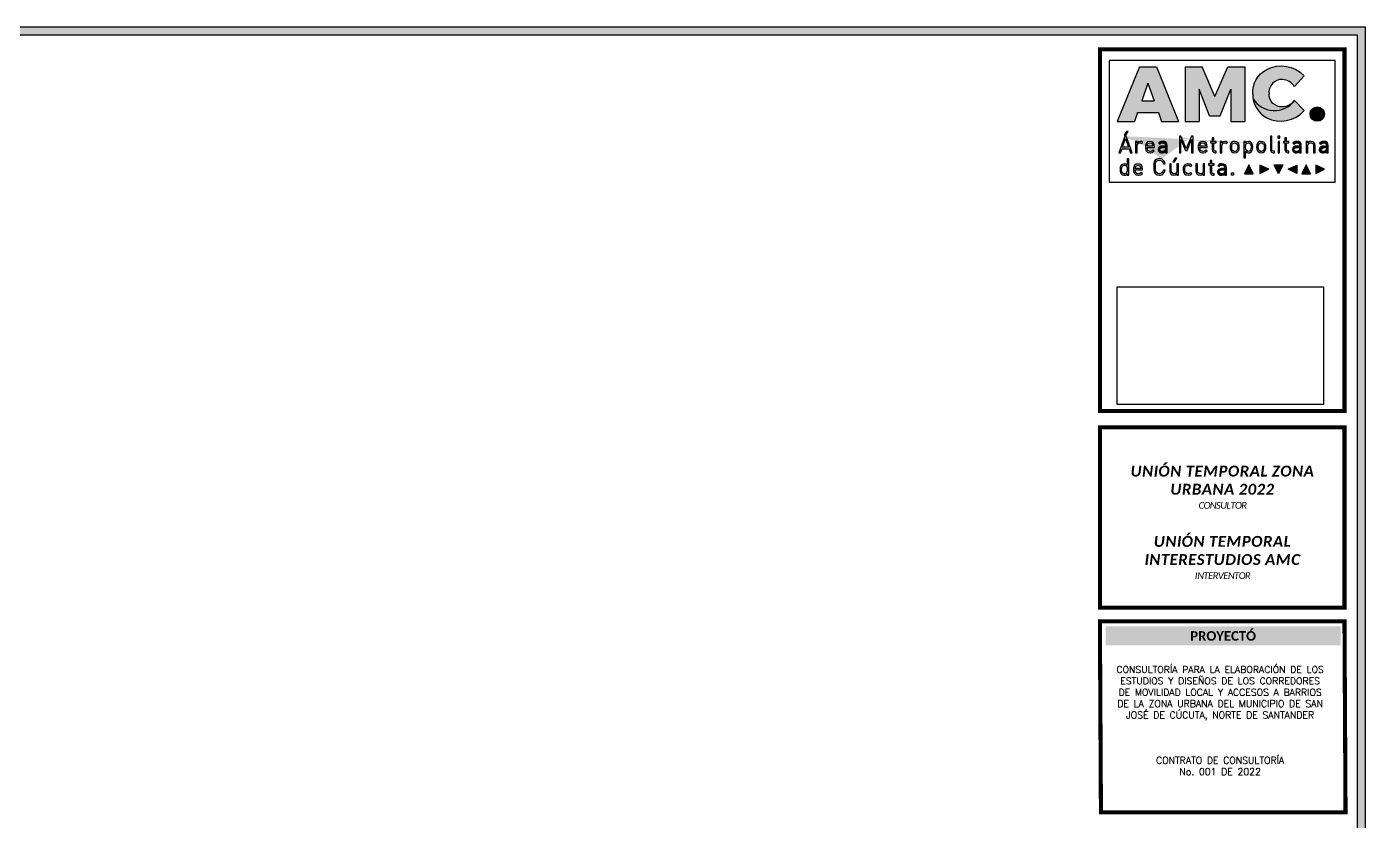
# Paper-space layout 'Salida Gráfica' of a CAD drawing. Header units: metres. Extents: x 327 to 1309, y 12 to 698.
# Drawn here: x 818.2 to 1309.3, y 406.9 to 698.5 of the extents above; entities that cross this region are included whole.
import ezdxf

# ---------------------------------------------------------------- set-up
doc = ezdxf.new("R2010")
doc.units = ezdxf.units.M
for name, color, linetype in [('logos', 2, 'Continuous'), ('Paramento', 7, 'Continuous'), ('TEXTO MARCO', 3, 'Continuous'), ('TXT_ROTULO', 7, 'Continuous')]:
    doc.layers.add(name, color=color, linetype=linetype)
doc.layers.add('MARCO', color=6, linetype='Continuous', lineweight=80)
doc.styles.add('GENERAL', font='arial.ttf')
doc.styles.get("Standard").update_dxf_attribs({"font": 'simplex.shx'})

# ---------------------------------------------------------------- blocks, each defined once
blk = doc.blocks.new('logoarea2016')
at = {"true_color": 0x28375e}
h = blk.add_hatch(color=159, dxfattribs=at)
h.dxf.hatch_style = 1
h.paths.add_polyline_path([(0.00722, 0.01764), (0.00459, 0.01764), (0.00122, 0.00929), (0.00383, 0.00929), (0.00431, 0.01064), (0.0075, 0.01064), (0.00798, 0.00929), (0.01059, 0.00929)])
h.paths.add_polyline_path([(0.00686, 0.01245), (0.00495, 0.01245), (0.00591, 0.01512)], flags=16)
h = blk.add_hatch(color=159, dxfattribs=at)
h.dxf.hatch_style = 1
h.paths.add_polyline_path([(0.01417, 0.01764), (0.01159, 0.01764), (0.01159, 0.00929), (0.01371, 0.00929), (0.01371, 0.01419), (0.01532, 0.01016), (0.01693, 0.01016), (0.01854, 0.01419), (0.01854, 0.00929), (0.02067, 0.00929), (0.02067, 0.01764), (0.01808, 0.01764), (0.01613, 0.01311)])
h = blk.add_hatch(color=159, dxfattribs=at)
h.dxf.hatch_style = 1
h.paths.add_polyline_path([(0.02643, 0.01569, -0.22681), (0.02828, 0.01462), (0.02974, 0.01627, 0.329679), (0.02403, 0.01723, 0.289925), (0.02189, 0.01347, 0.04529), (0.02194, 0.01274, 0.513841), (0.02821, 0.01237, -0.209977), (0.02647, 0.01149, -0.431129), (0.02438, 0.01347, -0.46454)])
h = blk.add_hatch(color=159, dxfattribs=at)
h.dxf.hatch_style = 1
h.set_gradient(color1=(40, 55, 94), color2=(54, 159, 86), centered=1, tint=1, name='INVHEMISPHERICAL')
h.paths.add_polyline_path([(0.02974, 0.01093), (0.02828, 0.01246, -0.012023), (0.02821, 0.01237, -0.513841), (0.02194, 0.01274, 0.234234), (0.02403, 0.00984, 0.342955)])
h = blk.add_hatch(color=159, dxfattribs=at)
h.dxf.hatch_style = 1
h.set_gradient(color1=(40, 55, 94), color2=(54, 159, 86), rotation=30, centered=1, tint=1, name='INVSPHERICAL')
h.paths.add_polyline_path([(0.03284, 0.0104, 1), (0.03064, 0.0104, 1)])
h = blk.add_hatch(color=159, dxfattribs=at)
h.dxf.hatch_style = 1
h.paths.add_polyline_path([(0.00291, 0.00774), (0.00264, 0.00774), (0.00229, 0.00718), (0.00253, 0.00718)])
h.paths.add_polyline_path([(0.02602, 0.00701), (0.02573, 0.00701), (0.02573, 0.00673), (0.02602, 0.00673)])
h.paths.add_polyline_path([(0.026, 0.00623), (0.02576, 0.00623), (0.02576, 0.00451), (0.026, 0.00451)])
h.paths.add_polyline_path([(0.02483, 0.00701), (0.02459, 0.00701), (0.02459, 0.00496), (0.02459, 0.00489), (0.02469, 0.00463), (0.02474, 0.00459), (0.02501, 0.00451), (0.02521, 0.00451), (0.02521, 0.00474), (0.02504, 0.00474), (0.02487, 0.00478), (0.02483, 0.00498)])
h.paths.add_polyline_path([(0.01594, 0.00676), (0.01568, 0.00676), (0.01568, 0.00623), (0.01547, 0.00623), (0.01547, 0.00602), (0.01568, 0.00602), (0.01568, 0.00498), (0.01574, 0.00474), (0.0159, 0.00457), (0.01612, 0.00451), (0.0163, 0.00451), (0.0163, 0.00474), (0.01615, 0.00474), (0.01605, 0.00475), (0.01594, 0.00496), (0.01594, 0.00602), (0.0163, 0.00602), (0.0163, 0.00623), (0.01594, 0.00623)], flags=17)
h.paths.add_polyline_path([(0.02707, 0.00676), (0.02682, 0.00676), (0.02682, 0.00623), (0.02661, 0.00623), (0.02661, 0.00602), (0.02682, 0.00602), (0.02682, 0.00498), (0.02688, 0.00474), (0.02701, 0.00457), (0.02725, 0.00451), (0.02743, 0.00451), (0.02743, 0.00474), (0.02728, 0.00474), (0.02718, 0.00475), (0.02707, 0.00496), (0.02707, 0.00602), (0.02743, 0.00602), (0.02743, 0.00623), (0.02707, 0.00623)])
h.paths.add_polyline_path([(0.01564, 0.00332), (0.0154, 0.00332), (0.0154, 0.00279), (0.01517, 0.00279), (0.01517, 0.0026), (0.0154, 0.0026), (0.0154, 0.00154), (0.01544, 0.00132), (0.01559, 0.00115), (0.01584, 0.00109), (0.01602, 0.00109), (0.01602, 0.0013), (0.01587, 0.0013), (0.01576, 0.00132), (0.01564, 0.00154), (0.01564, 0.0026), (0.01602, 0.0026), (0.01602, 0.00279), (0.01564, 0.00279)])
h.paths.add_polyline_path([(0.01032, 0.00367), (0.01004, 0.00367), (0.00969, 0.0031), (0.00995, 0.0031)], flags=17)
h.paths.add_polyline_path([(0.01897, 0.00109), (0.01864, 0.00109), (0.01864, 0.00141), (0.01897, 0.00141)])
h.paths.add_polyline_path([(0.00621, 0.00624), (0.00591, 0.00618), (0.0057, 0.006), (0.00568, 0.006), (0.00556, 0.00573), (0.00555, 0.00567), (0.00552, 0.00537), (0.00552, 0.00516), (0.00559, 0.00489), (0.00564, 0.0048), (0.00585, 0.00459), (0.00594, 0.00454), (0.00624, 0.00448), (0.0063, 0.0045), (0.00659, 0.00456), (0.00665, 0.00457), (0.00687, 0.00478), (0.00671, 0.00492), (0.00648, 0.00475), (0.00625, 0.00471), (0.00612, 0.00472), (0.00588, 0.00487), (0.00582, 0.00499), (0.00576, 0.00529), (0.0069, 0.00529), (0.0069, 0.0054), (0.0069, 0.00546), (0.00686, 0.00576), (0.00672, 0.00602), (0.0065, 0.00618)], flags=17)
h.paths.add_polyline_path([(0.00621, 0.00602), (0.00645, 0.00596), (0.0066, 0.00575), (0.00665, 0.00564), (0.00666, 0.00551), (0.00576, 0.00551), (0.00577, 0.00563), (0.00582, 0.00576), (0.00597, 0.00596)], flags=16)
h.paths.add_polyline_path([(0.0047, 0.00624), (0.00442, 0.00617), (0.00427, 0.006), (0.00427, 0.00623), (0.00401, 0.00623), (0.00401, 0.00451), (0.00427, 0.00451), (0.00427, 0.00555), (0.00428, 0.00573), (0.00437, 0.00588), (0.00449, 0.00599), (0.00466, 0.00602), (0.00482, 0.006), (0.00497, 0.0059), (0.00514, 0.00605), (0.00493, 0.0062)], flags=17)
h.paths.add_polyline_path([(0.00249, 0.0067), (0.00296, 0.00534), (0.00201, 0.00534)], flags=16)
h.paths.add_polyline_path([(0.00302, 0.0051), (0.00323, 0.00451), (0.0035, 0.00451), (0.00259, 0.00701), (0.00237, 0.00701), (0.00148, 0.00451), (0.00174, 0.00451), (0.00195, 0.0051)])
h.paths.add_polyline_path([(0.02319, 0.00624), (0.02295, 0.0062), (0.0227, 0.00605), (0.02267, 0.00602), (0.02254, 0.00575), (0.02252, 0.00567), (0.02249, 0.00537), (0.02251, 0.0051), (0.02257, 0.00487), (0.0227, 0.00471), (0.02292, 0.00456), (0.02319, 0.00448), (0.02344, 0.00454), (0.02368, 0.00471), (0.0238, 0.00487), (0.02388, 0.00511), (0.02389, 0.00537), (0.02388, 0.00563), (0.0238, 0.00585), (0.02367, 0.00605), (0.02349, 0.00618)], flags=17)
h.paths.add_polyline_path([(0.02319, 0.00471), (0.02313, 0.00471), (0.02287, 0.00484), (0.02276, 0.00505), (0.02276, 0.00507), (0.02273, 0.00537), (0.02276, 0.00567), (0.02286, 0.00588), (0.02292, 0.00593), (0.02319, 0.00602), (0.02328, 0.00602), (0.02353, 0.00588), (0.02362, 0.00567), (0.02364, 0.00537), (0.02364, 0.00536), (0.02362, 0.00505), (0.0235, 0.00484), (0.02346, 0.0048)], flags=16)
h.paths.add_polyline_path([(0.02124, 0.00624), (0.02096, 0.00618), (0.02079, 0.006), (0.02079, 0.00623), (0.02055, 0.00623), (0.02055, 0.00373), (0.02079, 0.00373), (0.02079, 0.00472), (0.02096, 0.00454), (0.02124, 0.00448), (0.02144, 0.00451), (0.02168, 0.00466), (0.02176, 0.00477), (0.02186, 0.00502), (0.02189, 0.00537), (0.02188, 0.0056), (0.0218, 0.00588), (0.02167, 0.00609), (0.02148, 0.0062)], flags=17)
h.paths.add_polyline_path([(0.02094, 0.00593), (0.02121, 0.00602), (0.02135, 0.006), (0.02156, 0.00585), (0.0216, 0.00569), (0.02165, 0.00537), (0.02163, 0.00514), (0.02156, 0.00489), (0.02148, 0.0048), (0.02121, 0.00471), (0.02108, 0.00472), (0.02088, 0.00489), (0.02082, 0.00504), (0.02079, 0.00537), (0.02081, 0.00558), (0.02088, 0.00585)], flags=16)
h.paths.add_polyline_path([(0.01915, 0.00624), (0.01891, 0.0062), (0.01867, 0.00605), (0.01862, 0.00602), (0.01849, 0.00575), (0.01847, 0.00567), (0.01844, 0.00537), (0.01846, 0.0051), (0.01853, 0.00487), (0.01865, 0.00471), (0.01886, 0.00456), (0.01915, 0.00448), (0.01941, 0.00454), (0.01963, 0.00471), (0.01977, 0.00487), (0.01983, 0.00511), (0.01984, 0.00537), (0.01983, 0.00563), (0.01977, 0.00585), (0.01963, 0.00605), (0.01944, 0.00618)], flags=17)
h.paths.add_polyline_path([(0.01915, 0.00471), (0.01909, 0.00471), (0.01883, 0.00484), (0.01871, 0.00505), (0.01871, 0.00507), (0.0187, 0.00537), (0.01871, 0.00567), (0.0188, 0.00588), (0.01888, 0.00593), (0.01915, 0.00602), (0.01922, 0.00602), (0.01948, 0.00588), (0.01957, 0.00567), (0.0196, 0.00537), (0.0196, 0.00536), (0.01957, 0.00505), (0.01947, 0.00484), (0.01942, 0.0048)], flags=16)
h.paths.add_polyline_path([(0.01764, 0.00624), (0.01734, 0.00617), (0.01719, 0.006), (0.01719, 0.00623), (0.01695, 0.00623), (0.01695, 0.00451), (0.01719, 0.00451), (0.01719, 0.00555), (0.01722, 0.00573), (0.0173, 0.00588), (0.01743, 0.00599), (0.0176, 0.00602), (0.01775, 0.006), (0.01791, 0.0059), (0.01806, 0.00605), (0.01787, 0.0062)], flags=17)
h.paths.add_polyline_path([(0.01425, 0.00624), (0.01397, 0.00618), (0.01374, 0.006), (0.01361, 0.00573), (0.01359, 0.00567), (0.01356, 0.00537), (0.01358, 0.00516), (0.01365, 0.00489), (0.0137, 0.0048), (0.01389, 0.00459), (0.014, 0.00454), (0.0143, 0.00448), (0.01436, 0.0045), (0.01465, 0.00456), (0.01469, 0.00457), (0.01493, 0.00478), (0.01477, 0.00492), (0.01454, 0.00475), (0.01431, 0.00471), (0.01418, 0.00472), (0.01394, 0.00487), (0.01386, 0.00499), (0.01382, 0.00529), (0.01495, 0.00529), (0.01495, 0.0054), (0.01495, 0.00546), (0.0149, 0.00576), (0.01477, 0.00602), (0.01455, 0.00618)], flags=17)
h.paths.add_polyline_path([(0.01425, 0.00602), (0.01449, 0.00596), (0.01466, 0.00575), (0.01469, 0.00564), (0.01471, 0.00551), (0.01382, 0.00551), (0.01383, 0.00563), (0.01386, 0.00576), (0.01403, 0.00596)], flags=16)
h.paths.add_polyline_path([(0.01094, 0.00652), (0.01163, 0.00486), (0.01187, 0.00486), (0.01255, 0.00652), (0.01255, 0.00451), (0.01281, 0.00451), (0.01281, 0.00701), (0.01255, 0.00701), (0.01175, 0.00513), (0.01094, 0.00701), (0.0107, 0.00701), (0.0107, 0.00451), (0.01094, 0.00451)])
h.paths.add_polyline_path([(0.03076, 0.00624), (0.03052, 0.0062), (0.03031, 0.00603), (0.03031, 0.00623), (0.03007, 0.00623), (0.03007, 0.00451), (0.03031, 0.00451), (0.03031, 0.00557), (0.03037, 0.00581), (0.03052, 0.00597), (0.03075, 0.00602), (0.03081, 0.00602), (0.03107, 0.0059), (0.0311, 0.00585), (0.03117, 0.00557), (0.03117, 0.00451), (0.03141, 0.00451), (0.03141, 0.0056), (0.03137, 0.00585), (0.03122, 0.00608), (0.03107, 0.00618)])
h.paths.add_polyline_path([(0.01347, 0.00279), (0.01321, 0.00279), (0.01321, 0.00171), (0.01326, 0.00145), (0.01342, 0.00123), (0.01356, 0.00112), (0.01386, 0.00106), (0.01412, 0.00111), (0.01431, 0.00129), (0.01431, 0.00109), (0.01455, 0.00109), (0.01455, 0.00279), (0.01431, 0.00279), (0.01431, 0.00174), (0.01427, 0.0015), (0.01412, 0.00133), (0.01388, 0.00129), (0.01383, 0.00129), (0.01358, 0.00141), (0.01353, 0.00145), (0.01347, 0.00174)])
h.paths.add_polyline_path([(0.01202, 0.00282), (0.01189, 0.00281), (0.01162, 0.00272), (0.01153, 0.00264), (0.01135, 0.0024), (0.0113, 0.00225), (0.01126, 0.00195), (0.01126, 0.00188), (0.01132, 0.00159), (0.01132, 0.00156), (0.01147, 0.0013), (0.01171, 0.00112), (0.01172, 0.00112), (0.01202, 0.00106), (0.01204, 0.00106), (0.01233, 0.00112), (0.01237, 0.00115), (0.0126, 0.00135), (0.01245, 0.0015), (0.01223, 0.00133), (0.01202, 0.00129), (0.01184, 0.00132), (0.01162, 0.00148), (0.01153, 0.00168), (0.01151, 0.00195), (0.01153, 0.00221), (0.01162, 0.00239), (0.01174, 0.00252), (0.01202, 0.0026), (0.01216, 0.00258), (0.0123, 0.00252), (0.01245, 0.00239), (0.0126, 0.00254), (0.01255, 0.00258), (0.01233, 0.00276), (0.01231, 0.00276)])
h.paths.add_polyline_path([(0.00946, 0.00279), (0.00922, 0.00279), (0.00922, 0.00171), (0.00927, 0.00145), (0.00942, 0.00123), (0.00957, 0.00112), (0.00987, 0.00106), (0.01011, 0.00111), (0.01032, 0.00129), (0.01032, 0.00109), (0.01056, 0.00109), (0.01056, 0.00279), (0.01032, 0.00279), (0.01032, 0.00174), (0.01026, 0.0015), (0.01013, 0.00133), (0.00988, 0.00129), (0.00982, 0.00129), (0.00957, 0.00141), (0.00954, 0.00145), (0.00946, 0.00174)])
h.paths.add_polyline_path([(0.00766, 0.00361), (0.0076, 0.00361), (0.00731, 0.00353), (0.00726, 0.00352), (0.00702, 0.00335), (0.00686, 0.00311), (0.0068, 0.00282), (0.00678, 0.00267), (0.00678, 0.00234), (0.00678, 0.0021), (0.0068, 0.00185), (0.00686, 0.00156), (0.00702, 0.00132), (0.00705, 0.00129), (0.00731, 0.00114), (0.00735, 0.00112), (0.00766, 0.00106), (0.00776, 0.00108), (0.00805, 0.00115), (0.00814, 0.0012), (0.00835, 0.00141), (0.00842, 0.00154), (0.00851, 0.00185), (0.00826, 0.00185), (0.00826, 0.00182), (0.00814, 0.00154), (0.00793, 0.00136), (0.00766, 0.0013), (0.00741, 0.00135), (0.00722, 0.00148), (0.0071, 0.00165), (0.00705, 0.00189), (0.00704, 0.002), (0.00704, 0.00234), (0.00704, 0.00237), (0.00704, 0.00267), (0.00707, 0.0029), (0.00711, 0.00307), (0.00722, 0.0032), (0.00741, 0.00332), (0.00766, 0.00337), (0.00778, 0.00337), (0.00805, 0.00323), (0.00815, 0.00311), (0.00826, 0.00282), (0.00851, 0.00282), (0.00847, 0.00301), (0.00835, 0.00326), (0.00829, 0.00334), (0.00805, 0.00352), (0.00794, 0.00356)])
h.paths.add_polyline_path([(0.00439, 0.00282), (0.00409, 0.00276), (0.00387, 0.00258), (0.00374, 0.00231), (0.00372, 0.00225), (0.00369, 0.00195), (0.00371, 0.00174), (0.00377, 0.00147), (0.00381, 0.00138), (0.00402, 0.00117), (0.00413, 0.00112), (0.00442, 0.00106), (0.00449, 0.00106), (0.00476, 0.00112), (0.00482, 0.00115), (0.00505, 0.00135), (0.00488, 0.00148), (0.00467, 0.00133), (0.00443, 0.00129), (0.0043, 0.0013), (0.00407, 0.00145), (0.00399, 0.00157), (0.00393, 0.00188), (0.00508, 0.00188), (0.00508, 0.00198), (0.00508, 0.00204), (0.00503, 0.00233), (0.0049, 0.0026), (0.00467, 0.00276)])
h.paths.add_polyline_path([(0.00439, 0.0026), (0.00463, 0.00252), (0.00479, 0.00233), (0.00482, 0.00221), (0.00484, 0.00209), (0.00393, 0.00209), (0.00395, 0.00221), (0.00399, 0.00234), (0.00415, 0.00252)], flags=16)
h.paths.add_polyline_path([(0.00299, 0.00359), (0.00274, 0.00359), (0.00274, 0.00258), (0.00258, 0.00276), (0.00229, 0.00282), (0.00205, 0.00278), (0.00186, 0.00266), (0.00177, 0.00254), (0.00167, 0.00228), (0.00164, 0.00195), (0.00166, 0.00171), (0.00172, 0.00142), (0.00186, 0.00121), (0.00199, 0.00112), (0.00229, 0.00106), (0.00249, 0.00109), (0.00265, 0.00117), (0.00274, 0.0013), (0.00274, 0.00109), (0.00299, 0.00109)])
h.paths.add_polyline_path([(0.00246, 0.00258), (0.00265, 0.00242), (0.00271, 0.00227), (0.00274, 0.00195), (0.00273, 0.00172), (0.00265, 0.00147), (0.00259, 0.00138), (0.00232, 0.00129), (0.00219, 0.0013), (0.00198, 0.00147), (0.00192, 0.00162), (0.00189, 0.00195), (0.0019, 0.00216), (0.00198, 0.00242), (0.00204, 0.00251), (0.00232, 0.0026)], flags=16)
edge = h.paths.add_edge_path()
edge.add_line((0.00466, 0.00602), (0.00482, 0.006))
edge.add_line((0.00482, 0.006), (0.00497, 0.0059))
edge.add_line((0.00497, 0.0059), (0.00514, 0.00605))
edge.add_line((0.00249, 0.0067), (0.00296, 0.00534))
edge.add_line((0.00296, 0.00534), (0.00201, 0.00534))
edge.add_line((0.00302, 0.0051), (0.00323, 0.00451))
edge.add_line((0.00323, 0.00451), (0.0035, 0.00451))
edge.add_line((0.0035, 0.00451), (0.00259, 0.00701))
edge.add_line((0.02319, 0.00602), (0.02328, 0.00602))
edge.add_line((0.02328, 0.00602), (0.02353, 0.00588))
edge.add_line((0.02353, 0.00588), (0.02362, 0.00567))
edge.add_line((0.02362, 0.00567), (0.02364, 0.00537))
edge.add_line((0.02364, 0.00537), (0.02364, 0.00536))
edge.add_line((0.02364, 0.00536), (0.02362, 0.00505))
edge.add_line((0.02362, 0.00505), (0.0235, 0.00484))
edge.add_line((0.0235, 0.00484), (0.02346, 0.0048))
edge.add_line((0.02346, 0.0048), (0.02319, 0.00471))
edge.add_line((0.02368, 0.00471), (0.0238, 0.00487))
edge.add_line((0.0238, 0.00487), (0.02388, 0.00511))
edge.add_line((0.02388, 0.00511), (0.02389, 0.00537))
edge.add_line((0.02389, 0.00537), (0.02388, 0.00563))
edge.add_line((0.02388, 0.00563), (0.0238, 0.00585))
edge.add_line((0.0238, 0.00585), (0.02367, 0.00605))
edge.add_line((0.02121, 0.00602), (0.02135, 0.006))
edge.add_line((0.02135, 0.006), (0.02156, 0.00585))
edge.add_line((0.02156, 0.00585), (0.0216, 0.00569))
edge.add_line((0.0216, 0.00569), (0.02165, 0.00537))
edge.add_line((0.02165, 0.00537), (0.02163, 0.00514))
edge.add_line((0.02163, 0.00514), (0.02156, 0.00489))
edge.add_line((0.02156, 0.00489), (0.02148, 0.0048))
edge.add_line((0.02148, 0.0048), (0.02121, 0.00471))
edge.add_line((0.02168, 0.00466), (0.02176, 0.00477))
edge.add_line((0.02176, 0.00477), (0.02186, 0.00502))
edge.add_line((0.02186, 0.00502), (0.02189, 0.00537))
edge.add_line((0.02189, 0.00537), (0.02188, 0.0056))
edge.add_line((0.02188, 0.0056), (0.0218, 0.00588))
edge.add_line((0.0218, 0.00588), (0.02167, 0.00609))
edge.add_line((0.01915, 0.00602), (0.01922, 0.00602))
edge.add_line((0.01922, 0.00602), (0.01948, 0.00588))
edge.add_line((0.01948, 0.00588), (0.01957, 0.00567))
edge.add_line((0.01957, 0.00567), (0.0196, 0.00537))
edge.add_line((0.0196, 0.00537), (0.0196, 0.00536))
edge.add_line((0.0196, 0.00536), (0.01957, 0.00505))
edge.add_line((0.01957, 0.00505), (0.01947, 0.00484))
edge.add_line((0.01947, 0.00484), (0.01942, 0.0048))
edge.add_line((0.01942, 0.0048), (0.01915, 0.00471))
edge.add_line((0.01963, 0.00471), (0.01977, 0.00487))
edge.add_line((0.01977, 0.00487), (0.01983, 0.00511))
edge.add_line((0.01983, 0.00511), (0.01984, 0.00537))
edge.add_line((0.01984, 0.00537), (0.01983, 0.00563))
edge.add_line((0.01983, 0.00563), (0.01977, 0.00585))
edge.add_line((0.01977, 0.00585), (0.01963, 0.00605))
edge.add_line((0.0176, 0.00602), (0.01775, 0.006))
edge.add_line((0.01775, 0.006), (0.01791, 0.0059))
edge.add_line((0.01791, 0.0059), (0.01806, 0.00605))
edge.add_line((0.01094, 0.00652), (0.01163, 0.00486))
edge.add_line((0.01175, 0.00513), (0.01094, 0.00701))
edge.add_line((0.01255, 0.00652), (0.01255, 0.00451))
edge.add_line((0.01255, 0.00451), (0.01281, 0.00451))
edge.add_line((0.01281, 0.00451), (0.01281, 0.00701))
edge.add_line((0.00766, 0.00337), (0.00778, 0.00337))
edge.add_line((0.00778, 0.00337), (0.00805, 0.00323))
edge.add_line((0.00805, 0.00323), (0.00815, 0.00311))
edge.add_line((0.00815, 0.00311), (0.00826, 0.00282))
edge.add_line((0.00826, 0.00282), (0.00851, 0.00282))
edge.add_line((0.00851, 0.00282), (0.00847, 0.00301))
edge.add_line((0.00847, 0.00301), (0.00835, 0.00326))
edge.add_line((0.00835, 0.00326), (0.00829, 0.00334))
edge.add_line((0.00829, 0.00334), (0.00805, 0.00352))
h = blk.add_hatch(color=159, dxfattribs=at)
h.dxf.hatch_style = 1
h.paths.add_polyline_path([(0.00856, 0.00566), (0.00856, 0.00551), (0.00806, 0.00551), (0.00787, 0.00549), (0.00763, 0.00537), (0.00753, 0.00528), (0.00746, 0.00499), (0.00746, 0.00495), (0.00758, 0.00471), (0.00772, 0.00456), (0.00788, 0.00451), (0.00809, 0.00448), (0.00811, 0.00448), (0.00839, 0.00453), (0.00856, 0.00468), (0.00856, 0.00451), (0.00882, 0.00451), (0.00882, 0.00567), (0.00879, 0.00587), (0.00866, 0.00608), (0.00845, 0.0062), (0.00814, 0.00624), (0.00788, 0.00621), (0.00769, 0.00614), (0.00752, 0.00596), (0.00769, 0.00581), (0.00788, 0.00597), (0.00818, 0.00602), (0.00847, 0.00593)])
h.paths.add_polyline_path([(0.00856, 0.00529), (0.00856, 0.00511), (0.00856, 0.0051), (0.00848, 0.00483), (0.00832, 0.00474), (0.00808, 0.00471), (0.00779, 0.00478), (0.0077, 0.005), (0.00781, 0.00522), (0.00809, 0.00529)], flags=16)
h = blk.add_hatch(color=159, dxfattribs=at)
h.dxf.hatch_style = 1
h.paths.add_polyline_path([(0.02905, 0.00551), (0.02855, 0.00551), (0.02835, 0.00549), (0.02811, 0.00537), (0.02802, 0.00528), (0.02795, 0.00499), (0.02795, 0.00495), (0.02807, 0.00471), (0.0282, 0.00456), (0.02837, 0.00451), (0.02858, 0.00448), (0.02859, 0.00448), (0.02888, 0.00453), (0.02905, 0.00468), (0.02905, 0.00451), (0.02929, 0.00451), (0.02929, 0.00567), (0.02927, 0.00587), (0.02915, 0.00608), (0.02893, 0.0062), (0.02862, 0.00624), (0.02837, 0.00621), (0.02817, 0.00614), (0.02801, 0.00596), (0.02817, 0.00581), (0.02835, 0.00597), (0.02867, 0.00602), (0.02896, 0.00593), (0.02905, 0.00566)])
h.paths.add_polyline_path([(0.02905, 0.00529), (0.02905, 0.00511), (0.02905, 0.0051), (0.02897, 0.00483), (0.02881, 0.00474), (0.02856, 0.0047), (0.02828, 0.00478), (0.02818, 0.005), (0.02829, 0.00522), (0.02856, 0.00529)], flags=16)
h = blk.add_hatch(color=159, dxfattribs=at)
h.dxf.hatch_style = 1
h.paths.add_polyline_path([(0.0334, 0.00567), (0.03337, 0.00587), (0.03325, 0.00608), (0.03304, 0.0062), (0.03272, 0.00624), (0.03248, 0.00621), (0.03229, 0.00614), (0.0321, 0.00596), (0.03229, 0.00581), (0.03247, 0.00597), (0.03277, 0.00603), (0.03305, 0.00593), (0.03307, 0.00593), (0.03316, 0.00566), (0.03316, 0.00551), (0.03266, 0.00551), (0.03247, 0.00549), (0.03221, 0.00537), (0.03213, 0.00528), (0.03204, 0.00499), (0.03206, 0.00495), (0.03216, 0.00471), (0.0323, 0.00456), (0.03247, 0.00451), (0.03269, 0.00448), (0.03299, 0.00453), (0.03316, 0.00468), (0.03316, 0.00451), (0.0334, 0.00451)])
h.paths.add_polyline_path([(0.03316, 0.00529), (0.03316, 0.00511), (0.03316, 0.0051), (0.03307, 0.00483), (0.0329, 0.00474), (0.03267, 0.0047), (0.03239, 0.00478), (0.0323, 0.005), (0.03268, 0.00529)], flags=16)
h = blk.add_hatch(color=159, dxfattribs=at)
h.dxf.hatch_style = 1
h.paths.add_polyline_path([(0.01787, 0.00225), (0.01784, 0.00245), (0.01772, 0.00266), (0.01751, 0.00278), (0.01719, 0.00282), (0.01695, 0.00279), (0.01675, 0.00272), (0.01659, 0.00252), (0.01675, 0.00239), (0.01693, 0.00255), (0.01724, 0.00261), (0.01752, 0.00251), (0.01754, 0.00251), (0.01763, 0.00224), (0.01763, 0.00209), (0.01713, 0.00209), (0.01693, 0.00206), (0.01668, 0.00195), (0.0166, 0.00185), (0.01651, 0.00157), (0.01653, 0.00153), (0.01663, 0.00129), (0.01677, 0.00114), (0.01693, 0.00108), (0.01716, 0.00106), (0.01746, 0.00111), (0.01763, 0.00124), (0.01763, 0.00109), (0.01787, 0.00109)])
h.paths.add_polyline_path([(0.01763, 0.00188), (0.01763, 0.00169), (0.01763, 0.00168), (0.01754, 0.00141), (0.01739, 0.0013), (0.01714, 0.00129), (0.01686, 0.00136), (0.01677, 0.00158), (0.01686, 0.0018), (0.01715, 0.00188)], flags=16)
at = {"true_color": 0xcd692e}
h = blk.add_hatch(color=32, dxfattribs=at)
h.dxf.hatch_style = 1
h.paths.add_polyline_path([(0.02131, 0.00264), (0.02065, 0.00129), (0.02196, 0.00129)])
at = {"true_color": 0x8e2327}
h = blk.add_hatch(color=244, dxfattribs=at)
h.dxf.hatch_style = 1
h.paths.add_polyline_path([(0.02435, 0.00197), (0.023, 0.00262), (0.023, 0.00131)])
at = {"true_color": 0x39aeae}
h = blk.add_hatch(color=135, dxfattribs=at)
h.dxf.hatch_style = 1
h.paths.add_polyline_path([(0.02582, 0.00129), (0.02516, 0.00264), (0.02647, 0.00264)])
at = {"true_color": 0x295c37}
h = blk.add_hatch(color=119, dxfattribs=at)
h.dxf.hatch_style = 1
h.paths.add_polyline_path([(0.02728, 0.00197), (0.02864, 0.00262), (0.02864, 0.00131)])
at = {"true_color": 0xf3ca31}
h = blk.add_hatch(color=40, dxfattribs=at)
h.dxf.hatch_style = 1
h.paths.add_polyline_path([(0.03006, 0.00264), (0.0294, 0.00129), (0.03071, 0.00129)])
at = {"true_color": 0x28375e}
h = blk.add_hatch(color=159, dxfattribs=at)
h.dxf.hatch_style = 1
h.paths.add_polyline_path([(0.03286, 0.00197), (0.03151, 0.00262), (0.03151, 0.00131)])
at = {"color": 159, "true_color": 0x28375e}
for p, q in [((0.00459, 0.01764), (0.00122, 0.00929)), ((0.00459, 0.01764), (0.00722, 0.01764)), ((0.00722, 0.01764), (0.01059, 0.00929)), ((0.01159, 0.01764), (0.01417, 0.01764)), ((0.01159, 0.01764), (0.01159, 0.00929)), ((0.01613, 0.01311), (0.01417, 0.01764)), ((0.01613, 0.01311), (0.01808, 0.01764)), ((0.01808, 0.01764), (0.02067, 0.01764)), ((0.02067, 0.01764), (0.02067, 0.00929)), ((0.00591, 0.01512), (0.00495, 0.01245)), ((0.00591, 0.01512), (0.00686, 0.01245)), ((0.00495, 0.01245), (0.00686, 0.01245)), ((0.01371, 0.01419), (0.01371, 0.00929)), ((0.01532, 0.01016), (0.01371, 0.01419)), ((0.01693, 0.01016), (0.01854, 0.01419)), ((0.01854, 0.01419), (0.01854, 0.00929)), ((0.00431, 0.01064), (0.00383, 0.00929)), ((0.00431, 0.01064), (0.0075, 0.01064)), ((0.0075, 0.01064), (0.00798, 0.00929)), ((0.00122, 0.00929), (0.00383, 0.00929)), ((0.00798, 0.00929), (0.01059, 0.00929)), ((0.01159, 0.00929), (0.01371, 0.00929)), ((0.01532, 0.01016), (0.01693, 0.01016)), ((0.01854, 0.00929), (0.02067, 0.00929))]:
    blk.add_line(p, q, dxfattribs=at)
at = {"color": 255}
blk.add_lwpolyline([(0, 0), (0.03447, 0), (0.03447, 0.01859), (0, 0.01859)], close=True, dxfattribs=at)
at = {"color": 159, "true_color": 0x28375e}
for points in [[(0.02189, 0.01347, -0.289925), (0.02403, 0.01723, -0.329679), (0.02974, 0.01627), (0.02828, 0.01462, 0.22681), (0.02643, 0.01569, 0.46454), (0.02438, 0.01347)], [(0.02189, 0.01347, 0.282521), (0.02403, 0.00984, 0.342955), (0.02974, 0.01093), (0.02828, 0.01246, -0.22681), (0.02643, 0.01149, -0.42526), (0.02438, 0.01347)]]:
    blk.add_lwpolyline(points, format="xyb", dxfattribs=at)
for points in [[(0.00259, 0.00701), (0.00237, 0.00701), (0.00148, 0.00451), (0.00174, 0.00451), (0.00195, 0.0051), (0.00302, 0.0051)], [(0.00201, 0.00534), (0.00249, 0.0067)], [(0.00249, 0.0067), (0.00296, 0.00534), (0.00201, 0.00534)], [(0.00249, 0.0067), (0.00296, 0.00534), (0.00201, 0.00534)], [(0.00302, 0.0051), (0.00323, 0.00451), (0.0035, 0.00451), (0.00259, 0.00701)], [(0.00302, 0.0051), (0.00323, 0.00451), (0.0035, 0.00451), (0.00259, 0.00701)], [(0.00427, 0.00623), (0.00401, 0.00623), (0.00401, 0.00451), (0.00427, 0.00451), (0.00427, 0.00555), (0.00428, 0.00573), (0.00437, 0.00588), (0.00449, 0.00599)], [(0.0047, 0.00624), (0.0047, 0.00624), (0.00442, 0.00617), (0.00427, 0.006)], [(0.00427, 0.006), (0.00427, 0.00623)], [(0.00514, 0.00605), (0.00493, 0.0062), (0.0047, 0.00624)], [(0.00591, 0.00618), (0.0057, 0.006), (0.00568, 0.006), (0.00556, 0.00573), (0.00555, 0.00567), (0.00552, 0.00537), (0.00552, 0.00516), (0.00559, 0.00489), (0.00564, 0.0048), (0.00585, 0.00459)], [(0.00621, 0.00624), (0.00621, 0.00624), (0.00591, 0.00618)], [(0.0069, 0.00546), (0.00686, 0.00576), (0.00672, 0.00602), (0.0065, 0.00618), (0.00621, 0.00624)], [(0.00814, 0.00624), (0.00788, 0.00621), (0.00769, 0.00614), (0.00752, 0.00596), (0.00769, 0.00581), (0.00788, 0.00597), (0.00814, 0.00602)], [(0.00866, 0.00608), (0.00845, 0.0062), (0.00814, 0.00624)], [(0.01094, 0.00701), (0.0107, 0.00701), (0.0107, 0.00451), (0.01094, 0.00451), (0.01094, 0.00652)], [(0.01175, 0.00513), (0.01094, 0.00701)], [(0.01175, 0.00513), (0.01094, 0.00701)], [(0.01094, 0.00652), (0.01163, 0.00486)], [(0.01094, 0.00652), (0.01163, 0.00486)], [(0.01163, 0.00486), (0.01187, 0.00486), (0.01255, 0.00652)], [(0.01281, 0.00701), (0.01255, 0.00701), (0.01175, 0.00513)], [(0.01255, 0.00652), (0.01255, 0.00451), (0.01281, 0.00451), (0.01281, 0.00701)], [(0.01255, 0.00652), (0.01255, 0.00451), (0.01281, 0.00451), (0.01281, 0.00701)], [(0.01397, 0.00618), (0.01374, 0.006), (0.01374, 0.006), (0.01361, 0.00573), (0.01359, 0.00567), (0.01356, 0.00537), (0.01358, 0.00516), (0.01365, 0.00489), (0.0137, 0.0048), (0.01389, 0.00459)], [(0.01425, 0.00624), (0.01425, 0.00624), (0.01397, 0.00618)], [(0.01495, 0.00546), (0.0149, 0.00576), (0.01477, 0.00602), (0.01455, 0.00618), (0.01425, 0.00624)], [(0.01719, 0.00623), (0.01695, 0.00623), (0.01695, 0.00451), (0.01719, 0.00451), (0.01719, 0.00555), (0.01722, 0.00573), (0.0173, 0.00588), (0.01743, 0.00599)], [(0.01764, 0.00624), (0.01764, 0.00624), (0.01734, 0.00617), (0.01719, 0.006)], [(0.01719, 0.006), (0.01719, 0.00623)], [(0.01806, 0.00605), (0.01787, 0.0062), (0.01764, 0.00624)], [(0.01915, 0.00624), (0.01891, 0.0062), (0.01867, 0.00605), (0.01862, 0.00602), (0.01849, 0.00575), (0.01847, 0.00567), (0.01844, 0.00537), (0.01846, 0.0051), (0.01853, 0.00487), (0.01865, 0.00471), (0.01886, 0.00456), (0.01915, 0.00448), (0.01941, 0.00454), (0.01963, 0.00471)], [(0.01963, 0.00605), (0.01944, 0.00618), (0.01915, 0.00624)], [(0.02079, 0.00623), (0.02055, 0.00623), (0.02055, 0.00373), (0.02079, 0.00373), (0.02079, 0.00472)], [(0.02124, 0.00624), (0.02096, 0.00618), (0.02079, 0.006)], [(0.02079, 0.006), (0.02079, 0.00623)], [(0.02167, 0.00609), (0.02148, 0.0062), (0.02124, 0.00624)], [(0.02319, 0.00624), (0.02295, 0.0062), (0.0227, 0.00605), (0.02267, 0.00602), (0.02254, 0.00575), (0.02252, 0.00567), (0.02249, 0.00537), (0.02251, 0.0051), (0.02257, 0.00487), (0.0227, 0.00471), (0.02292, 0.00456), (0.02319, 0.00448), (0.02344, 0.00454), (0.02368, 0.00471)], [(0.02367, 0.00605), (0.02349, 0.00618), (0.02319, 0.00624)], [(0.02862, 0.00624), (0.02837, 0.00621), (0.02817, 0.00614), (0.02801, 0.00596), (0.02817, 0.00581), (0.02835, 0.00597), (0.02862, 0.00602)], [(0.02915, 0.00608), (0.02893, 0.0062), (0.02862, 0.00624)], [(0.03031, 0.00623), (0.03007, 0.00623), (0.03007, 0.00451), (0.03031, 0.00451), (0.03031, 0.00557), (0.03037, 0.00581), (0.03052, 0.00597), (0.03075, 0.00602)], [(0.03076, 0.00624), (0.03052, 0.0062), (0.03031, 0.00603)], [(0.03031, 0.00603), (0.03031, 0.00623)], [(0.03075, 0.00602), (0.03081, 0.00602), (0.03107, 0.0059), (0.0311, 0.00585), (0.03117, 0.00557), (0.03117, 0.00451), (0.03141, 0.00451), (0.03141, 0.0056), (0.03137, 0.00585), (0.03122, 0.00608), (0.03107, 0.00618), (0.03076, 0.00624)], [(0.03272, 0.00624), (0.03248, 0.00621), (0.03229, 0.00614), (0.0321, 0.00596), (0.03229, 0.00581), (0.03247, 0.00597), (0.03272, 0.00602)], [(0.03325, 0.00608), (0.03304, 0.0062), (0.03272, 0.00624)], [(0.00449, 0.00599), (0.00466, 0.00602)], [(0.00466, 0.00602), (0.00482, 0.006), (0.00497, 0.0059), (0.00514, 0.00605)], [(0.00466, 0.00602), (0.00482, 0.006), (0.00497, 0.0059), (0.00514, 0.00605)], [(0.00576, 0.00551), (0.00577, 0.00563), (0.00582, 0.00576), (0.00597, 0.00596), (0.00621, 0.00602)], [(0.00621, 0.00602), (0.00645, 0.00596), (0.0066, 0.00575), (0.00665, 0.00564), (0.00666, 0.00551), (0.00576, 0.00551)], [(0.00625, 0.00471), (0.00612, 0.00472), (0.00588, 0.00487), (0.00582, 0.00499), (0.00576, 0.00529), (0.0069, 0.00529), (0.0069, 0.0054), (0.0069, 0.00546)], [(0.00585, 0.00459), (0.00594, 0.00454), (0.00624, 0.00448), (0.0063, 0.0045), (0.00659, 0.00456), (0.00665, 0.00457), (0.00687, 0.00478), (0.00671, 0.00492)], [(0.00671, 0.00492), (0.00648, 0.00475), (0.00625, 0.00471)], [(0.00763, 0.00537), (0.00753, 0.00528), (0.00746, 0.00499), (0.00746, 0.00495), (0.00758, 0.00471)], [(0.00758, 0.00471), (0.00772, 0.00456), (0.00788, 0.00451), (0.00809, 0.00448), (0.00811, 0.00448), (0.00839, 0.00453), (0.00856, 0.00468)], [(0.00814, 0.00602), (0.0082, 0.00602), (0.00847, 0.00593), (0.00847, 0.00593), (0.00856, 0.00566), (0.00856, 0.00551), (0.00806, 0.00551), (0.00787, 0.00549), (0.00763, 0.00537)], [(0.00808, 0.00471), (0.00809, 0.00471), (0.00808, 0.00471), (0.00779, 0.00478), (0.0077, 0.00499), (0.0077, 0.00501), (0.00781, 0.00522), (0.00809, 0.00529), (0.00856, 0.00529)], [(0.00856, 0.00529), (0.00856, 0.00511), (0.00856, 0.0051), (0.00848, 0.00483), (0.00832, 0.00474), (0.00809, 0.00471), (0.00808, 0.00471)], [(0.00856, 0.00468), (0.00856, 0.00451), (0.00882, 0.00451), (0.00882, 0.00567), (0.00879, 0.00587), (0.00866, 0.00608)], [(0.01382, 0.00551), (0.01383, 0.00563), (0.01386, 0.00576), (0.01403, 0.00596), (0.01425, 0.00602)], [(0.01425, 0.00602), (0.01449, 0.00596), (0.01466, 0.00575), (0.01469, 0.00564), (0.01471, 0.00551), (0.01382, 0.00551)], [(0.01431, 0.00471), (0.01418, 0.00472), (0.01394, 0.00487), (0.01386, 0.00499), (0.01382, 0.00529), (0.01495, 0.00529), (0.01495, 0.0054), (0.01495, 0.00546)], [(0.01389, 0.00459), (0.014, 0.00454), (0.0143, 0.00448), (0.01436, 0.0045), (0.01465, 0.00456), (0.01469, 0.00457), (0.01493, 0.00478), (0.01477, 0.00492)], [(0.01477, 0.00492), (0.01454, 0.00475), (0.01431, 0.00471)], [(0.01743, 0.00599), (0.0176, 0.00602)], [(0.0176, 0.00602), (0.01775, 0.006), (0.01791, 0.0059), (0.01806, 0.00605)], [(0.0176, 0.00602), (0.01775, 0.006), (0.01791, 0.0059), (0.01806, 0.00605)], [(0.01915, 0.00471), (0.01909, 0.00471), (0.01883, 0.00484), (0.01871, 0.00505), (0.01871, 0.00507), (0.0187, 0.00537), (0.0187, 0.00537), (0.01871, 0.00567), (0.0188, 0.00588), (0.01888, 0.00593), (0.01915, 0.00602)], [(0.01915, 0.00602), (0.01922, 0.00602), (0.01948, 0.00588), (0.01957, 0.00567), (0.01957, 0.00567), (0.0196, 0.00537), (0.0196, 0.00536), (0.01957, 0.00505), (0.01947, 0.00484), (0.01942, 0.0048), (0.01915, 0.00471)], [(0.01915, 0.00602), (0.01922, 0.00602), (0.01948, 0.00588), (0.01957, 0.00567), (0.01957, 0.00567), (0.0196, 0.00537), (0.0196, 0.00536), (0.01957, 0.00505), (0.01947, 0.00484), (0.01942, 0.0048), (0.01915, 0.00471)], [(0.01963, 0.00471), (0.01977, 0.00487), (0.01983, 0.00511), (0.01984, 0.00537), (0.01983, 0.00563), (0.01977, 0.00585), (0.01963, 0.00605)], [(0.01963, 0.00471), (0.01977, 0.00487), (0.01983, 0.00511), (0.01984, 0.00537), (0.01983, 0.00563), (0.01977, 0.00585), (0.01963, 0.00605)], [(0.02108, 0.00472), (0.02088, 0.00489), (0.02082, 0.00504), (0.02079, 0.00537), (0.02081, 0.00558), (0.02088, 0.00585), (0.02094, 0.00593)], [(0.02079, 0.00472), (0.02096, 0.00454), (0.02124, 0.00448), (0.02144, 0.00451), (0.02168, 0.00466)], [(0.02094, 0.00593), (0.02121, 0.00602)], [(0.02121, 0.00471), (0.02108, 0.00472)], [(0.02121, 0.00602), (0.02135, 0.006), (0.02156, 0.00585), (0.0216, 0.00569), (0.02165, 0.00537), (0.02163, 0.00514), (0.02156, 0.00489), (0.02148, 0.0048), (0.02121, 0.00471)], [(0.02121, 0.00602), (0.02135, 0.006), (0.02156, 0.00585), (0.0216, 0.00569), (0.02165, 0.00537), (0.02163, 0.00514), (0.02156, 0.00489), (0.02148, 0.0048), (0.02121, 0.00471)], [(0.02168, 0.00466), (0.02176, 0.00477), (0.02186, 0.00502), (0.02189, 0.00537), (0.02188, 0.0056), (0.0218, 0.00588), (0.02167, 0.00609)], [(0.02168, 0.00466), (0.02176, 0.00477), (0.02186, 0.00502), (0.02189, 0.00537), (0.02188, 0.0056), (0.0218, 0.00588), (0.02167, 0.00609)], [(0.02319, 0.00471), (0.02313, 0.00471), (0.02287, 0.00484), (0.02276, 0.00505), (0.02276, 0.00507), (0.02273, 0.00537), (0.02273, 0.00537), (0.02276, 0.00567), (0.02286, 0.00588), (0.02292, 0.00593), (0.02319, 0.00602)], [(0.02319, 0.00602), (0.02328, 0.00602), (0.02353, 0.00588), (0.02362, 0.00567), (0.02362, 0.00567), (0.02364, 0.00537), (0.02364, 0.00536), (0.02362, 0.00505), (0.0235, 0.00484), (0.02346, 0.0048), (0.02319, 0.00471)], [(0.02319, 0.00602), (0.02328, 0.00602), (0.02353, 0.00588), (0.02362, 0.00567), (0.02362, 0.00567), (0.02364, 0.00537), (0.02364, 0.00536), (0.02362, 0.00505), (0.0235, 0.00484), (0.02346, 0.0048), (0.02319, 0.00471)], [(0.02368, 0.00471), (0.0238, 0.00487), (0.02388, 0.00511), (0.02389, 0.00537), (0.02388, 0.00563), (0.0238, 0.00585), (0.02367, 0.00605)], [(0.02368, 0.00471), (0.0238, 0.00487), (0.02388, 0.00511), (0.02389, 0.00537), (0.02388, 0.00563), (0.0238, 0.00585), (0.02367, 0.00605)], [(0.02811, 0.00537), (0.02802, 0.00528), (0.02795, 0.00499), (0.02795, 0.00495), (0.02807, 0.00471)], [(0.02807, 0.00471), (0.0282, 0.00456), (0.02837, 0.00451), (0.02858, 0.00448), (0.02859, 0.00448), (0.02888, 0.00453), (0.02905, 0.00468)], [(0.02862, 0.00602), (0.02869, 0.00602), (0.02896, 0.00593), (0.02896, 0.00593), (0.02905, 0.00566), (0.02905, 0.00551), (0.02855, 0.00551), (0.02835, 0.00549), (0.02811, 0.00537)], [(0.02862, 0.00602), (0.02869, 0.00602), (0.02896, 0.00593), (0.02896, 0.00593), (0.02905, 0.00566), (0.02905, 0.00551), (0.02855, 0.00551), (0.02835, 0.00549), (0.02811, 0.00537)], [(0.02855, 0.00471), (0.02858, 0.00471), (0.02855, 0.00471), (0.02828, 0.00478), (0.02819, 0.00499), (0.02819, 0.00501), (0.02829, 0.00522), (0.02856, 0.00529), (0.02905, 0.00529)], [(0.02905, 0.00529), (0.02905, 0.00511), (0.02905, 0.0051), (0.02897, 0.00483), (0.02881, 0.00474), (0.02858, 0.00471), (0.02855, 0.00471)], [(0.02905, 0.00529), (0.02905, 0.00511), (0.02905, 0.0051), (0.02897, 0.00483), (0.02881, 0.00474), (0.02858, 0.00471), (0.02855, 0.00471)], [(0.02905, 0.00468), (0.02905, 0.00451), (0.02929, 0.00451), (0.02929, 0.00567), (0.02927, 0.00587), (0.02915, 0.00608)], [(0.02905, 0.00468), (0.02905, 0.00451), (0.02929, 0.00451), (0.02929, 0.00567), (0.02927, 0.00587), (0.02915, 0.00608)], [(0.03221, 0.00537), (0.03213, 0.00528), (0.03204, 0.00499), (0.03206, 0.00495), (0.03216, 0.00471)], [(0.03216, 0.00471), (0.0323, 0.00456), (0.03247, 0.00451), (0.03269, 0.00448), (0.03269, 0.00448), (0.03299, 0.00453), (0.03316, 0.00468)], [(0.03272, 0.00602), (0.0328, 0.00602), (0.03305, 0.00593), (0.03307, 0.00593), (0.03316, 0.00566), (0.03316, 0.00551), (0.03266, 0.00551), (0.03247, 0.00549), (0.03221, 0.00537)], [(0.03272, 0.00602), (0.0328, 0.00602), (0.03305, 0.00593), (0.03307, 0.00593), (0.03316, 0.00566), (0.03316, 0.00551), (0.03266, 0.00551), (0.03247, 0.00549), (0.03221, 0.00537)], [(0.03316, 0.00529), (0.03316, 0.00511), (0.03316, 0.0051), (0.03307, 0.00483), (0.0329, 0.00474), (0.03269, 0.00471), (0.03266, 0.00471)], [(0.03316, 0.00468), (0.03316, 0.00451), (0.0334, 0.00451), (0.0334, 0.00567), (0.03337, 0.00587), (0.03325, 0.00608)], [(0.03316, 0.00468), (0.03316, 0.00451), (0.0334, 0.00451), (0.0334, 0.00567), (0.03337, 0.00587), (0.03325, 0.00608)], [(0.00186, 0.00266), (0.00177, 0.00254), (0.00167, 0.00228), (0.00164, 0.00195), (0.00166, 0.00171), (0.00172, 0.00142), (0.00186, 0.00121)], [(0.00229, 0.00282), (0.00205, 0.00278), (0.00186, 0.00266)], [(0.00232, 0.00129), (0.00219, 0.0013), (0.00198, 0.00147), (0.00192, 0.00162), (0.00189, 0.00195), (0.0019, 0.00216), (0.00198, 0.00242), (0.00204, 0.00251), (0.00232, 0.0026)], [(0.00274, 0.00258), (0.00258, 0.00276), (0.00229, 0.00282)], [(0.00232, 0.0026), (0.00246, 0.00258)], [(0.00246, 0.00258), (0.00265, 0.00242), (0.00271, 0.00227), (0.00274, 0.00195), (0.00273, 0.00172), (0.00265, 0.00147), (0.00259, 0.00138)], [(0.00274, 0.0013), (0.00274, 0.00109), (0.00299, 0.00109), (0.00299, 0.00359)], [(0.00299, 0.00359), (0.00274, 0.00359), (0.00274, 0.00258)], [(0.00409, 0.00276), (0.00387, 0.00258), (0.00387, 0.00258), (0.00374, 0.00231), (0.00372, 0.00225), (0.00369, 0.00195), (0.00371, 0.00174), (0.00377, 0.00147), (0.00381, 0.00138), (0.00402, 0.00117)], [(0.00393, 0.00209), (0.00395, 0.00221), (0.00399, 0.00234), (0.00415, 0.00252), (0.00439, 0.0026)], [(0.00439, 0.0026), (0.00463, 0.00252), (0.00479, 0.00233), (0.00482, 0.00221), (0.00484, 0.00209), (0.00393, 0.00209)], [(0.00439, 0.00282), (0.00439, 0.00282), (0.00409, 0.00276)], [(0.00508, 0.00204), (0.00503, 0.00233), (0.0049, 0.0026), (0.00467, 0.00276), (0.00439, 0.00282)], [(0.00766, 0.00361), (0.0076, 0.00361), (0.00731, 0.00353), (0.00726, 0.00352), (0.00702, 0.00335), (0.00686, 0.00311), (0.0068, 0.00282), (0.00678, 0.00267), (0.00678, 0.00234), (0.00678, 0.0021), (0.0068, 0.00185), (0.00686, 0.00156), (0.00702, 0.00132), (0.00705, 0.00129)], [(0.00766, 0.0013), (0.00741, 0.00135), (0.00722, 0.00148), (0.0071, 0.00165), (0.00705, 0.00189), (0.00704, 0.002), (0.00704, 0.00234), (0.00704, 0.00237), (0.00704, 0.00267), (0.00707, 0.0029), (0.00711, 0.00307), (0.00722, 0.0032), (0.00741, 0.00332), (0.00766, 0.00337)], [(0.00805, 0.00352), (0.00794, 0.00356), (0.00766, 0.00361)], [(0.00766, 0.00337), (0.00778, 0.00337), (0.00805, 0.00323), (0.00815, 0.00311), (0.00826, 0.00282), (0.00851, 0.00282), (0.00847, 0.00301), (0.00835, 0.00326), (0.00829, 0.00334), (0.00805, 0.00352)], [(0.00766, 0.00337), (0.00778, 0.00337), (0.00805, 0.00323), (0.00815, 0.00311), (0.00826, 0.00282), (0.00851, 0.00282), (0.00847, 0.00301), (0.00835, 0.00326), (0.00829, 0.00334), (0.00805, 0.00352)], [(0.00946, 0.00279), (0.00922, 0.00279), (0.00922, 0.00171), (0.00927, 0.00145), (0.00942, 0.00123), (0.00957, 0.00112), (0.00987, 0.00106), (0.01011, 0.00111), (0.01032, 0.00129)], [(0.00988, 0.00129), (0.00982, 0.00129), (0.00957, 0.00141), (0.00954, 0.00145), (0.00946, 0.00174), (0.00946, 0.00279)], [(0.01056, 0.00279), (0.01032, 0.00279), (0.01032, 0.00174), (0.01026, 0.0015), (0.01013, 0.00133), (0.00988, 0.00129)], [(0.01032, 0.00129), (0.01032, 0.00109), (0.01056, 0.00109), (0.01056, 0.00279)], [(0.01153, 0.00264), (0.01135, 0.0024), (0.0113, 0.00225), (0.01126, 0.00195), (0.01126, 0.00188), (0.01132, 0.00159), (0.01132, 0.00156), (0.01147, 0.0013), (0.01147, 0.0013), (0.01171, 0.00112), (0.01172, 0.00112), (0.01202, 0.00106), (0.01204, 0.00106), (0.01233, 0.00112), (0.01237, 0.00115)], [(0.01202, 0.00129), (0.01184, 0.00132), (0.01162, 0.00148), (0.01153, 0.00168), (0.01151, 0.00195), (0.01153, 0.00221), (0.01162, 0.00239), (0.01174, 0.00252), (0.01202, 0.0026)], [(0.01202, 0.00282), (0.01189, 0.00281), (0.01162, 0.00272), (0.01153, 0.00264)], [(0.01202, 0.0026), (0.01216, 0.00258), (0.0123, 0.00252), (0.01245, 0.00239), (0.0126, 0.00254), (0.01255, 0.00258), (0.01233, 0.00276), (0.01231, 0.00276), (0.01202, 0.00282)], [(0.01347, 0.00279), (0.01321, 0.00279), (0.01321, 0.00171), (0.01326, 0.00145), (0.01342, 0.00123), (0.01356, 0.00112), (0.01386, 0.00106), (0.01412, 0.00111), (0.01431, 0.00129)], [(0.01388, 0.00129), (0.01383, 0.00129), (0.01358, 0.00141), (0.01353, 0.00145), (0.01347, 0.00174), (0.01347, 0.00279)], [(0.01455, 0.00279), (0.01431, 0.00279), (0.01431, 0.00174), (0.01427, 0.0015), (0.01412, 0.00133), (0.01388, 0.00129)], [(0.01431, 0.00129), (0.01431, 0.00109), (0.01455, 0.00109), (0.01455, 0.00279)], [(0.01719, 0.00282), (0.01695, 0.00279), (0.01675, 0.00272), (0.01659, 0.00252), (0.01675, 0.00239), (0.01693, 0.00255), (0.01719, 0.0026)], [(0.01719, 0.0026), (0.01727, 0.0026), (0.01752, 0.00251), (0.01754, 0.00251), (0.01763, 0.00224), (0.01763, 0.00209), (0.01713, 0.00209), (0.01693, 0.00206), (0.01668, 0.00195)], [(0.01719, 0.0026), (0.01727, 0.0026), (0.01752, 0.00251), (0.01754, 0.00251), (0.01763, 0.00224), (0.01763, 0.00209), (0.01713, 0.00209), (0.01693, 0.00206), (0.01668, 0.00195)], [(0.01772, 0.00266), (0.01751, 0.00278), (0.01719, 0.00282)], [(0.01763, 0.00124), (0.01763, 0.00109), (0.01787, 0.00109), (0.01787, 0.00225), (0.01784, 0.00245), (0.01772, 0.00266)], [(0.01763, 0.00124), (0.01763, 0.00109), (0.01787, 0.00109), (0.01787, 0.00225), (0.01784, 0.00245), (0.01772, 0.00266)], [(0.00186, 0.00121), (0.00199, 0.00112), (0.00229, 0.00106), (0.00249, 0.00109), (0.00265, 0.00117), (0.00274, 0.0013)], [(0.00259, 0.00138), (0.00232, 0.00129)], [(0.00443, 0.00129), (0.0043, 0.0013), (0.00407, 0.00145), (0.00399, 0.00157), (0.00393, 0.00188), (0.00508, 0.00188), (0.00508, 0.00198), (0.00508, 0.00204)], [(0.00402, 0.00117), (0.00413, 0.00112), (0.00442, 0.00106), (0.00449, 0.00106), (0.00476, 0.00112), (0.00482, 0.00115), (0.00505, 0.00135), (0.00488, 0.00148)], [(0.00488, 0.00148), (0.00467, 0.00133), (0.00443, 0.00129)], [(0.00705, 0.00129), (0.00731, 0.00114), (0.00735, 0.00112), (0.00766, 0.00106), (0.00776, 0.00108), (0.00805, 0.00115), (0.00814, 0.0012), (0.00835, 0.00141), (0.00842, 0.00154), (0.00851, 0.00185)], [(0.00851, 0.00185), (0.00826, 0.00185), (0.00826, 0.00182), (0.00814, 0.00154), (0.00793, 0.00136), (0.00766, 0.0013)], [(0.01245, 0.0015), (0.01223, 0.00133), (0.01202, 0.00129)], [(0.01237, 0.00115), (0.0126, 0.00135), (0.01245, 0.0015)], [(0.01668, 0.00195), (0.0166, 0.00185), (0.01651, 0.00157), (0.01653, 0.00153), (0.01663, 0.00129)], [(0.01663, 0.00129), (0.01677, 0.00114), (0.01693, 0.00108), (0.01716, 0.00106), (0.01716, 0.00106), (0.01746, 0.00111), (0.01763, 0.00124)], [(0.01713, 0.00129), (0.01716, 0.00129), (0.01713, 0.00129), (0.01686, 0.00136), (0.01677, 0.00157), (0.01677, 0.00159), (0.01686, 0.0018), (0.01715, 0.00188), (0.01763, 0.00188)], [(0.01763, 0.00188), (0.01763, 0.00169), (0.01763, 0.00168), (0.01754, 0.00141), (0.01739, 0.0013), (0.01716, 0.00129), (0.01713, 0.00129)], [(0.01763, 0.00188), (0.01763, 0.00169), (0.01763, 0.00168), (0.01754, 0.00141), (0.01739, 0.0013), (0.01716, 0.00129), (0.01713, 0.00129)]]:
    blk.add_lwpolyline(points, dxfattribs=at)
for points in [[(0.00291, 0.00774), (0.00264, 0.00774), (0.00229, 0.00718), (0.00253, 0.00718)], [(0.01594, 0.00676), (0.01568, 0.00676), (0.01568, 0.00623), (0.01547, 0.00623), (0.01547, 0.00602), (0.01568, 0.00602), (0.01568, 0.00498), (0.01574, 0.00474), (0.0159, 0.00457), (0.01612, 0.00451), (0.0163, 0.00451), (0.0163, 0.00474), (0.01615, 0.00474), (0.01605, 0.00475), (0.01594, 0.00496), (0.01594, 0.00602), (0.0163, 0.00602), (0.0163, 0.00623), (0.01594, 0.00623)], [(0.02483, 0.00701), (0.02459, 0.00701), (0.02459, 0.00496), (0.02459, 0.00489), (0.02469, 0.00463), (0.02474, 0.00459), (0.02501, 0.00451), (0.02521, 0.00451), (0.02521, 0.00474), (0.02504, 0.00474), (0.02487, 0.00478), (0.02483, 0.00498)], [(0.02602, 0.00701), (0.02573, 0.00701), (0.02573, 0.00673), (0.02602, 0.00673)], [(0.026, 0.00623), (0.02576, 0.00623), (0.02576, 0.00451), (0.026, 0.00451)], [(0.02707, 0.00676), (0.02682, 0.00676), (0.02682, 0.00623), (0.02661, 0.00623), (0.02661, 0.00602), (0.02682, 0.00602), (0.02682, 0.00498), (0.02688, 0.00474), (0.02701, 0.00457), (0.02725, 0.00451), (0.02743, 0.00451), (0.02743, 0.00474), (0.02728, 0.00474), (0.02718, 0.00475), (0.02707, 0.00496), (0.02707, 0.00602), (0.02743, 0.00602), (0.02743, 0.00623), (0.02707, 0.00623)], [(0.03266, 0.00471), (0.03269, 0.00471), (0.03266, 0.00471), (0.03239, 0.00478), (0.0323, 0.00499), (0.0323, 0.00501), (0.03268, 0.00529), (0.03316, 0.00529), (0.03316, 0.00511), (0.03316, 0.0051), (0.03307, 0.00483), (0.0329, 0.00474), (0.03269, 0.00471)], [(0.01032, 0.00367), (0.01004, 0.00367), (0.00969, 0.0031), (0.00995, 0.0031)], [(0.01564, 0.00332), (0.0154, 0.00332), (0.0154, 0.00279), (0.01517, 0.00279), (0.01517, 0.0026), (0.0154, 0.0026), (0.0154, 0.00154), (0.01544, 0.00132), (0.01559, 0.00115), (0.01584, 0.00109), (0.01602, 0.00109), (0.01602, 0.0013), (0.01587, 0.0013), (0.01576, 0.00132), (0.01564, 0.00154), (0.01564, 0.0026), (0.01602, 0.0026), (0.01602, 0.00279), (0.01564, 0.00279)], [(0.03286, 0.00197), (0.03151, 0.00262), (0.03151, 0.00131)], [(0.01897, 0.00109), (0.01864, 0.00109), (0.01864, 0.00141), (0.01897, 0.00141), (0.01897, 0.00109)]]:
    blk.add_lwpolyline(points, close=True, dxfattribs=at)
at = {"color": 32, "true_color": 0xcd692e}
blk.add_lwpolyline([(0.02131, 0.00264), (0.02065, 0.00129), (0.02196, 0.00129)], close=True, dxfattribs=at)
at = {"color": 244, "true_color": 0x8e2327}
blk.add_lwpolyline([(0.02435, 0.00197), (0.023, 0.00262), (0.023, 0.00131)], close=True, dxfattribs=at)
at = {"color": 135, "true_color": 0x39aeae}
blk.add_lwpolyline([(0.02582, 0.00129), (0.02516, 0.00264), (0.02647, 0.00264)], close=True, dxfattribs=at)
at = {"color": 119, "true_color": 0x295c37}
blk.add_lwpolyline([(0.02728, 0.00197), (0.02864, 0.00262), (0.02864, 0.00131)], close=True, dxfattribs=at)
at = {"color": 40, "true_color": 0xf3ca31}
blk.add_lwpolyline([(0.03006, 0.00264), (0.0294, 0.00129), (0.03071, 0.00129)], close=True, dxfattribs=at)
blk.add_circle((0.03174, 0.0104), 0.0011)
at = {"color": 159, "true_color": 0x28375e}
blk.add_arc((0.02521, 0.0148), 0.00386, 212.1851, 322.6977, dxfattribs=at)

psp = doc.layouts.new('Salida Gráfica')

# ---------------------------------------------------------------- hatches: boundary and pattern name
at = {"layer": 'TXT_ROTULO', "true_color": 0x000000}
h = psp.add_hatch(color=18, dxfattribs=at)
h.dxf.hatch_style = 1
h.paths.add_polyline_path([(330.11, 695.55), (1306.38, 695.55), (1306.38, 14.45), (330.11, 14.45)], flags=16)
h.paths.add_polyline_path([(327.17, 698.49), (1309.32, 698.49), (1309.32, 11.51), (327.17, 11.51)])

# ---------------------------------------------------------------- linework, layer by layer
at = {"layer": 'MARCO', "color": 132, "const_width": 1.5}
for points in [[(1211.97, 690.16), (1301.71, 690.16), (1301.71, 557.47), (1211.97, 557.47)], [(1211.97, 551.42), (1301.71, 551.42), (1301.71, 485.27), (1211.97, 485.27)], [(1211.97, 480.29), (1301.71, 480.29), (1302.1, 410.11), (1212.36, 410.11)]]:
    psp.add_lwpolyline(points, close=True, dxfattribs=at)
at = {"layer": 'Paramento', "color": 18, "true_color": 0x000000}
psp.add_lwpolyline([(1218.33, 603.03), (1294.02, 603.03), (1294.02, 559.81), (1218.33, 559.81)], close=True, dxfattribs=at)
at = {"layer": 'TXT_ROTULO'}
for points in [[(327.17, 698.49), (1309.32, 698.49), (1309.32, 11.51), (327.17, 11.51)], [(330.11, 695.55), (1306.38, 695.55), (1306.38, 14.45), (330.11, 14.45)]]:
    psp.add_lwpolyline(points, close=True, dxfattribs=at)

# ---------------------------------------------------------------- block references
at = {"layer": 'logos', "color": 0, "xscale": 2404.052675971048, "yscale": 2404.052675971048, "zscale": 2404.052675971048}
psp.add_blockref('logoarea2016', (1215.41, 641.42), dxfattribs=at)

# ---------------------------------------------------------------- texts
at = {"color": 18, "true_color": 0x000000, "insert": (1256.09, 463.8), "char_height": 2.5, "attachment_point": 2}
psp.add_mtext_dynamic_manual_height_columns('CONSULTORÍA PARA LA ELABORACIÓN DE LOS ESTUDIOS Y DISEÑOS DE LOS CORREDORES DE MOVILIDAD LOCAL Y ACCESOS A BARRIOS DE LA ZONA URBANA DEL MUNICIPIO DE SAN JOSÉ DE CÚCUTA, NORTE DE SANTANDER\\P\\P\\P\\PCONTRATO DE CONSULTORÍA \\PNo. 001 DE 2022', width=83.133, gutter_width=12.5, heights=[0], dxfattribs=at)
at = {"layer": 'TEXTO MARCO', "color": 18, "true_color": 0x000000, "insert": (1215.59, 547.37), "char_height": 2.93596, "width": 82.7094, "attachment_point": 1, "style": 'GENERAL'}
psp.add_mtext('\\pxqc;{\\fCalibri Light|b0|i1|c0|p34;\\H0.8491x;\\T0.9;\\P\\H1.4001x;\\T1;\\P\\fCalibri Light|b1|i1|c0|p34;\\H1.14602x;\\T1.05;UNIÓN TEMPORAL ZONA URBANA 2022\\fCalibri Light|b0|i1|c0|p34;\\H0.62323x;\\T0.9;\\PCONSULTOR \\P\\P\\P\\fCalibri Light|b1|i1|c0|p34;\\H1.60456x;\\T1.05;UNIÓN TEMPORAL INTERESTUDIOS AMC\\P\\fCalibri Light|b0|i1|c0|p34;\\H0.62323x;\\T0.9;INTERVENTOR}', dxfattribs=at)
at = {"layer": 'TEXTO MARCO', "color": 18, "true_color": 0x000000, "insert": (1215.84, 476.64), "char_height": 3.49, "width": 82.7094, "attachment_point": 1, "style": 'GENERAL', "bg_fill": 1, "box_fill_scale": 1.5, "bg_fill_color": 254, "bg_fill_true_color": 14935011, "bg_fill_transparency": 0}
psp.add_mtext('\\pxqc;{\\fCalibri|b1|i0|c0|p34;PROYECTÓ}', dxfattribs=at)

doc.saveas('drawing.dxf')
